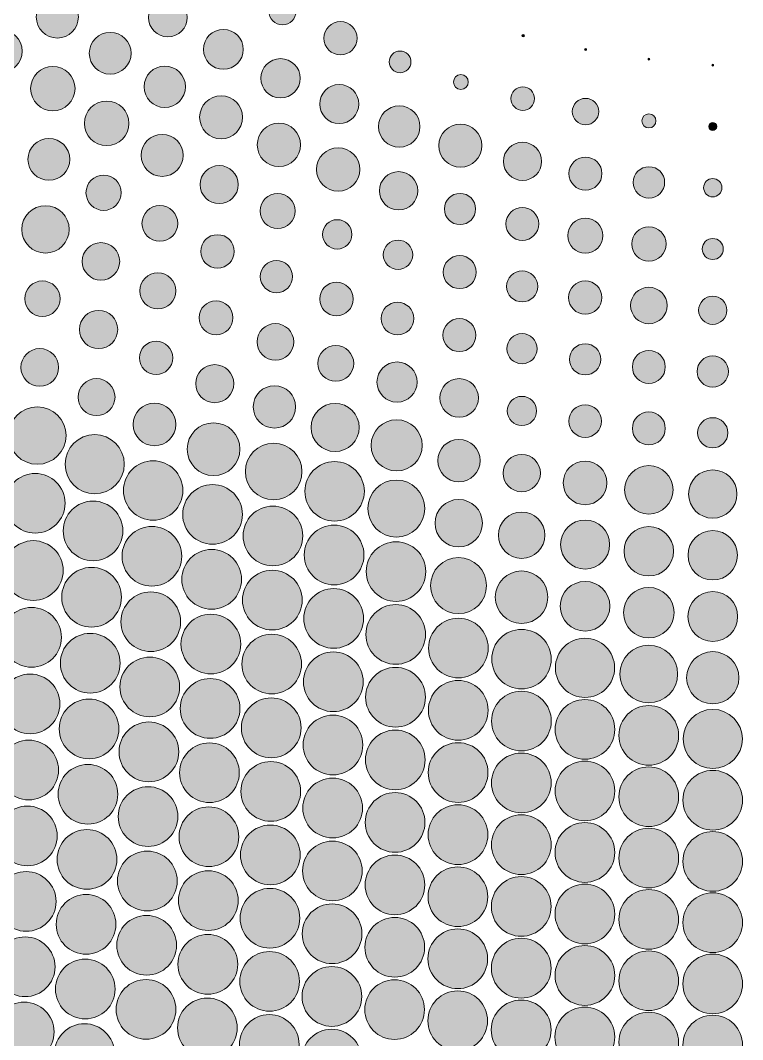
# Model space of a CAD drawing. Extents: x 3515 to 4006, y 175 to 667.
# Drawn here: x 3699.1 to 3757.6, y 257.7 to 340.4 of the extents above; entities that cross this region are included whole.
import ezdxf

# ---------------------------------------------------------------- set-up
doc = ezdxf.new("R2010")
doc.units = 0
doc.header["$MEASUREMENT"] = 0
doc.layers.add('Capa 1', color=7, linetype='Continuous', lineweight=0)

# ---------------------------------------------------------------- blocks, each defined once
blk = doc.blocks.new('Block_0')
at = {"layer": 'Capa 1', "true_color": 0x000000, "transparency": 33554687}
h = blk.add_hatch(color=18, dxfattribs=at)
h.dxf.hatch_style = 2
edge = h.paths.add_edge_path()
edge.add_arc((3702.077, 340.658), 1.707, 0, 360)
h = blk.add_hatch(color=18, dxfattribs=at)
h.dxf.hatch_style = 2
edge = h.paths.add_edge_path()
edge.add_arc((3711.039, 340.628), 1.576, 0, 360)
h = blk.add_hatch(color=18, dxfattribs=at)
h.dxf.hatch_style = 2
edge = h.paths.add_edge_path()
edge.add_arc((3720.326, 341.129), 1.101, 0, 360)
h = blk.add_hatch(color=18, dxfattribs=at)
h.dxf.hatch_style = 2
edge = h.paths.add_edge_path()
edge.add_arc((3725.035, 338.934), 1.352, 0, 360)
h = blk.add_hatch(color=18, dxfattribs=at)
h.dxf.hatch_style = 2
edge = h.paths.add_edge_path()
edge.add_arc((3697.491, 337.882), 1.731, 0, 360)
h = blk.add_hatch(color=18, dxfattribs=at)
h.dxf.hatch_style = 2
edge = h.paths.add_edge_path()
edge.add_arc((3706.36, 337.715), 1.696, 0, 360)
h = blk.add_hatch(color=18, dxfattribs=at)
h.dxf.hatch_style = 2
edge = h.paths.add_edge_path()
edge.add_arc((3715.539, 338.03), 1.616, 0, 360)
h = blk.add_hatch(color=18, dxfattribs=at)
h.dxf.hatch_style = 2
edge = h.paths.add_edge_path()
edge.add_arc((3739.838, 339.139), 0.104, 0, 360)
h = blk.add_hatch(color=18, dxfattribs=at)
h.dxf.hatch_style = 2
edge = h.paths.add_edge_path()
edge.add_arc((3744.913, 338.027), 0.0823, 0, 360)
h = blk.add_hatch(color=18, dxfattribs=at)
h.dxf.hatch_style = 2
edge = h.paths.add_edge_path()
edge.add_arc((3720.175, 335.684), 1.595, 0, 360)
h = blk.add_hatch(color=18, dxfattribs=at)
h.dxf.hatch_style = 2
edge = h.paths.add_edge_path()
edge.add_arc((3729.864, 337.015), 0.882, 0, 360)
h = blk.add_hatch(color=18, dxfattribs=at)
h.dxf.hatch_style = 2
edge = h.paths.add_edge_path()
edge.add_arc((3750.048, 337.23), 0.075, 0, 360)
h = blk.add_hatch(color=18, dxfattribs=at)
h.dxf.hatch_style = 2
edge = h.paths.add_edge_path()
edge.add_arc((3701.71, 334.849), 1.802, 0, 360)
h = blk.add_hatch(color=18, dxfattribs=at)
h.dxf.hatch_style = 2
edge = h.paths.add_edge_path()
edge.add_arc((3710.79, 335), 1.679, 0, 360)
h = blk.add_hatch(color=18, dxfattribs=at)
h.dxf.hatch_style = 2
edge = h.paths.add_edge_path()
edge.add_arc((3755.221, 336.751), 0.0726, 0, 360)
h = blk.add_hatch(color=18, dxfattribs=at)
h.dxf.hatch_style = 2
edge = h.paths.add_edge_path()
edge.add_arc((3734.796, 335.381), 0.6, 0, 360)
h = blk.add_hatch(color=18, dxfattribs=at)
h.dxf.hatch_style = 2
edge = h.paths.add_edge_path()
edge.add_arc((3724.934, 333.596), 1.584, 0, 360)
h = blk.add_hatch(color=18, dxfattribs=at)
h.dxf.hatch_style = 2
edge = h.paths.add_edge_path()
edge.add_arc((3739.815, 334.036), 0.956, 0, 360)
h = blk.add_hatch(color=18, dxfattribs=at)
h.dxf.hatch_style = 2
edge = h.paths.add_edge_path()
edge.add_arc((3715.357, 332.521), 1.743, 0, 360)
h = blk.add_hatch(color=18, dxfattribs=at)
h.dxf.hatch_style = 2
edge = h.paths.add_edge_path()
edge.add_arc((3744.904, 332.985), 1.071, 0, 360)
h = blk.add_hatch(color=18, dxfattribs=at)
h.dxf.hatch_style = 2
edge = h.paths.add_edge_path()
edge.add_arc((3706.075, 332.03), 1.808, 0, 360)
h = blk.add_hatch(color=18, dxfattribs=at)
h.dxf.hatch_style = 2
edge = h.paths.add_edge_path()
edge.add_arc((3729.8, 331.774), 1.679, 0, 360)
h = blk.add_hatch(color=18, dxfattribs=at)
h.dxf.hatch_style = 2
edge = h.paths.add_edge_path()
edge.add_arc((3750.045, 332.232), 0.571, 0, 360)
h = blk.add_hatch(color=18, dxfattribs=at)
h.dxf.hatch_style = 2
edge = h.paths.add_edge_path()
edge.add_arc((3720.046, 330.284), 1.759, 0, 360)
h = blk.add_hatch(color=18, dxfattribs=at)
h.dxf.hatch_style = 2
edge = h.paths.add_edge_path()
edge.add_arc((3734.759, 330.223), 1.748, 0, 360)
h = blk.add_hatch(color=18, dxfattribs=at)
h.dxf.hatch_style = 2
edge = h.paths.add_edge_path()
edge.add_arc((3755.221, 331.779), 0.323, 0, 360)
h = blk.add_hatch(color=18, dxfattribs=at)
h.dxf.hatch_style = 2
edge = h.paths.add_edge_path()
edge.add_arc((3701.391, 329.109), 1.696, 0, 360)
h = blk.add_hatch(color=18, dxfattribs=at)
h.dxf.hatch_style = 2
edge = h.paths.add_edge_path()
edge.add_arc((3710.575, 329.432), 1.703, 0, 360)
h = blk.add_hatch(color=18, dxfattribs=at)
h.dxf.hatch_style = 2
edge = h.paths.add_edge_path()
edge.add_arc((3724.847, 328.295), 1.76, 0, 360)
h = blk.add_hatch(color=18, dxfattribs=at)
h.dxf.hatch_style = 2
edge = h.paths.add_edge_path()
edge.add_arc((3739.796, 328.948), 1.55, 0, 360)
h = blk.add_hatch(color=18, dxfattribs=at)
h.dxf.hatch_style = 2
edge = h.paths.add_edge_path()
edge.add_arc((3744.896, 327.952), 1.341, 0, 360)
h = blk.add_hatch(color=18, dxfattribs=at)
h.dxf.hatch_style = 2
edge = h.paths.add_edge_path()
edge.add_arc((3715.199, 327.061), 1.543, 0, 360)
h = blk.add_hatch(color=18, dxfattribs=at)
h.dxf.hatch_style = 2
edge = h.paths.add_edge_path()
edge.add_arc((3750.043, 327.238), 1.277, 0, 360)
h = blk.add_hatch(color=18, dxfattribs=at)
h.dxf.hatch_style = 2
edge = h.paths.add_edge_path()
edge.add_arc((3705.828, 326.405), 1.431, 0, 360)
h = blk.add_hatch(color=18, dxfattribs=at)
h.dxf.hatch_style = 2
edge = h.paths.add_edge_path()
edge.add_arc((3729.745, 326.561), 1.555, 0, 360)
h = blk.add_hatch(color=18, dxfattribs=at)
h.dxf.hatch_style = 2
edge = h.paths.add_edge_path()
edge.add_arc((3755.221, 326.809), 0.742, 0, 360)
h = blk.add_hatch(color=18, dxfattribs=at)
h.dxf.hatch_style = 2
edge = h.paths.add_edge_path()
edge.add_arc((3719.935, 324.924), 1.421, 0, 360)
h = blk.add_hatch(color=18, dxfattribs=at)
h.dxf.hatch_style = 2
edge = h.paths.add_edge_path()
edge.add_arc((3734.727, 325.085), 1.264, 0, 360)
h = blk.add_hatch(color=18, dxfattribs=at)
h.dxf.hatch_style = 2
edge = h.paths.add_edge_path()
edge.add_arc((3701.111, 323.432), 1.922, 0, 360)
h = blk.add_hatch(color=18, dxfattribs=at)
h.dxf.hatch_style = 2
edge = h.paths.add_edge_path()
edge.add_arc((3710.388, 323.915), 1.449, 0, 360)
h = blk.add_hatch(color=18, dxfattribs=at)
h.dxf.hatch_style = 2
edge = h.paths.add_edge_path()
edge.add_arc((3739.78, 323.872), 1.333, 0, 360)
h = blk.add_hatch(color=18, dxfattribs=at)
h.dxf.hatch_style = 2
edge = h.paths.add_edge_path()
edge.add_arc((3724.772, 323.026), 1.191, 0, 360)
h = blk.add_hatch(color=18, dxfattribs=at)
h.dxf.hatch_style = 2
edge = h.paths.add_edge_path()
edge.add_arc((3744.889, 322.925), 1.429, 0, 360)
h = blk.add_hatch(color=18, dxfattribs=at)
h.dxf.hatch_style = 2
edge = h.paths.add_edge_path()
edge.add_arc((3750.04, 322.247), 1.392, 0, 360)
h = blk.add_hatch(color=18, dxfattribs=at)
h.dxf.hatch_style = 2
edge = h.paths.add_edge_path()
edge.add_arc((3715.062, 321.644), 1.358, 0, 360)
h = blk.add_hatch(color=18, dxfattribs=at)
h.dxf.hatch_style = 2
edge = h.paths.add_edge_path()
edge.add_arc((3729.698, 321.371), 1.19, 0, 360)
h = blk.add_hatch(color=18, dxfattribs=at)
h.dxf.hatch_style = 2
edge = h.paths.add_edge_path()
edge.add_arc((3755.221, 321.839), 0.853, 0, 360)
h = blk.add_hatch(color=18, dxfattribs=at)
h.dxf.hatch_style = 2
edge = h.paths.add_edge_path()
edge.add_arc((3705.611, 320.834), 1.521, 0, 360)
h = blk.add_hatch(color=18, dxfattribs=at)
h.dxf.hatch_style = 2
edge = h.paths.add_edge_path()
edge.add_arc((3719.839, 319.599), 1.305, 0, 360)
h = blk.add_hatch(color=18, dxfattribs=at)
h.dxf.hatch_style = 2
edge = h.paths.add_edge_path()
edge.add_arc((3734.7, 319.963), 1.34, 0, 360)
h = blk.add_hatch(color=18, dxfattribs=at)
h.dxf.hatch_style = 2
edge = h.paths.add_edge_path()
edge.add_arc((3739.766, 318.807), 1.259, 0, 360)
h = blk.add_hatch(color=18, dxfattribs=at)
h.dxf.hatch_style = 2
edge = h.paths.add_edge_path()
edge.add_arc((3700.865, 317.81), 1.438, 0, 360)
h = blk.add_hatch(color=18, dxfattribs=at)
h.dxf.hatch_style = 2
edge = h.paths.add_edge_path()
edge.add_arc((3710.225, 318.443), 1.467, 0, 360)
h = blk.add_hatch(color=18, dxfattribs=at)
h.dxf.hatch_style = 2
edge = h.paths.add_edge_path()
edge.add_arc((3724.707, 317.783), 1.358, 0, 360)
h = blk.add_hatch(color=18, dxfattribs=at)
h.dxf.hatch_style = 2
edge = h.paths.add_edge_path()
edge.add_arc((3744.883, 317.905), 1.353, 0, 360)
h = blk.add_hatch(color=18, dxfattribs=at)
h.dxf.hatch_style = 2
edge = h.paths.add_edge_path()
edge.add_arc((3750.039, 317.259), 1.479, 0, 360)
h = blk.add_hatch(color=18, dxfattribs=at)
h.dxf.hatch_style = 2
edge = h.paths.add_edge_path()
edge.add_arc((3714.943, 316.265), 1.375, 0, 360)
h = blk.add_hatch(color=18, dxfattribs=at)
h.dxf.hatch_style = 2
edge = h.paths.add_edge_path()
edge.add_arc((3729.657, 316.201), 1.323, 0, 360)
h = blk.add_hatch(color=18, dxfattribs=at)
h.dxf.hatch_style = 2
edge = h.paths.add_edge_path()
edge.add_arc((3755.22, 316.87), 1.144, 0, 360)
h = blk.add_hatch(color=18, dxfattribs=at)
h.dxf.hatch_style = 2
edge = h.paths.add_edge_path()
edge.add_arc((3705.421, 315.31), 1.55, 0, 360)
h = blk.add_hatch(color=18, dxfattribs=at)
h.dxf.hatch_style = 2
edge = h.paths.add_edge_path()
edge.add_arc((3719.755, 314.304), 1.488, 0, 360)
h = blk.add_hatch(color=18, dxfattribs=at)
h.dxf.hatch_style = 2
edge = h.paths.add_edge_path()
edge.add_arc((3734.676, 314.856), 1.342, 0, 360)
h = blk.add_hatch(color=18, dxfattribs=at)
h.dxf.hatch_style = 2
edge = h.paths.add_edge_path()
edge.add_arc((3739.753, 313.751), 1.225, 0, 360)
h = blk.add_hatch(color=18, dxfattribs=at)
h.dxf.hatch_style = 2
edge = h.paths.add_edge_path()
edge.add_arc((3710.081, 313.012), 1.354, 0, 360)
h = blk.add_hatch(color=18, dxfattribs=at)
h.dxf.hatch_style = 2
edge = h.paths.add_edge_path()
edge.add_arc((3744.878, 312.89), 1.265, 0, 360)
h = blk.add_hatch(color=18, dxfattribs=at)
h.dxf.hatch_style = 2
edge = h.paths.add_edge_path()
edge.add_arc((3700.648, 312.237), 1.526, 0, 360)
h = blk.add_hatch(color=18, dxfattribs=at)
h.dxf.hatch_style = 2
edge = h.paths.add_edge_path()
edge.add_arc((3724.651, 312.564), 1.455, 0, 360)
h = blk.add_hatch(color=18, dxfattribs=at)
h.dxf.hatch_style = 2
edge = h.paths.add_edge_path()
edge.add_arc((3750.037, 312.273), 1.337, 0, 360)
h = blk.add_hatch(color=18, dxfattribs=at)
h.dxf.hatch_style = 2
edge = h.paths.add_edge_path()
edge.add_arc((3729.621, 311.048), 1.632, 0, 360)
h = blk.add_hatch(color=18, dxfattribs=at)
h.dxf.hatch_style = 2
edge = h.paths.add_edge_path()
edge.add_arc((3755.22, 311.902), 1.27, 0, 360)
h = blk.add_hatch(color=18, dxfattribs=at)
h.dxf.hatch_style = 2
edge = h.paths.add_edge_path()
edge.add_arc((3714.838, 310.919), 1.544, 0, 360)
h = blk.add_hatch(color=18, dxfattribs=at)
h.dxf.hatch_style = 2
edge = h.paths.add_edge_path()
edge.add_arc((3705.253, 309.829), 1.5, 0, 360)
h = blk.add_hatch(color=18, dxfattribs=at)
h.dxf.hatch_style = 2
edge = h.paths.add_edge_path()
edge.add_arc((3734.655, 309.761), 1.565, 0, 360)
h = blk.add_hatch(color=18, dxfattribs=at)
h.dxf.hatch_style = 2
edge = h.paths.add_edge_path()
edge.add_arc((3719.68, 309.036), 1.718, 0, 360)
h = blk.add_hatch(color=18, dxfattribs=at)
h.dxf.hatch_style = 2
edge = h.paths.add_edge_path()
edge.add_arc((3709.954, 307.617), 1.731, 0, 360)
h = blk.add_hatch(color=18, dxfattribs=at)
h.dxf.hatch_style = 2
edge = h.paths.add_edge_path()
edge.add_arc((3724.601, 307.366), 1.952, 0, 360)
h = blk.add_hatch(color=18, dxfattribs=at)
h.dxf.hatch_style = 2
edge = h.paths.add_edge_path()
edge.add_arc((3739.743, 308.704), 1.186, 0, 360)
h = blk.add_hatch(color=18, dxfattribs=at)
h.dxf.hatch_style = 2
edge = h.paths.add_edge_path()
edge.add_arc((3744.873, 307.879), 1.322, 0, 360)
h = blk.add_hatch(color=18, dxfattribs=at)
h.dxf.hatch_style = 2
edge = h.paths.add_edge_path()
edge.add_arc((3700.454, 306.707), 2.325, 0, 360)
h = blk.add_hatch(color=18, dxfattribs=at)
h.dxf.hatch_style = 2
edge = h.paths.add_edge_path()
edge.add_arc((3750.036, 307.289), 1.337, 0, 360)
h = blk.add_hatch(color=18, dxfattribs=at)
h.dxf.hatch_style = 2
edge = h.paths.add_edge_path()
edge.add_arc((3714.745, 305.603), 2.139, 0, 360)
h = blk.add_hatch(color=18, dxfattribs=at)
h.dxf.hatch_style = 2
edge = h.paths.add_edge_path()
edge.add_arc((3729.59, 305.912), 2.077, 0, 360)
h = blk.add_hatch(color=18, dxfattribs=at)
h.dxf.hatch_style = 2
edge = h.paths.add_edge_path()
edge.add_arc((3755.22, 306.934), 1.226, 0, 360)
h = blk.add_hatch(color=18, dxfattribs=at)
h.dxf.hatch_style = 2
edge = h.paths.add_edge_path()
edge.add_arc((3705.103, 304.386), 2.399, 0, 360)
h = blk.add_hatch(color=18, dxfattribs=at)
h.dxf.hatch_style = 2
edge = h.paths.add_edge_path()
edge.add_arc((3719.615, 303.792), 2.295, 0, 360)
h = blk.add_hatch(color=18, dxfattribs=at)
h.dxf.hatch_style = 2
edge = h.paths.add_edge_path()
edge.add_arc((3734.637, 304.677), 1.719, 0, 360)
h = blk.add_hatch(color=18, dxfattribs=at)
h.dxf.hatch_style = 2
edge = h.paths.add_edge_path()
edge.add_arc((3739.733, 303.663), 1.515, 0, 360)
h = blk.add_hatch(color=18, dxfattribs=at)
h.dxf.hatch_style = 2
edge = h.paths.add_edge_path()
edge.add_arc((3709.842, 302.253), 2.409, 0, 360)
h = blk.add_hatch(color=18, dxfattribs=at)
h.dxf.hatch_style = 2
edge = h.paths.add_edge_path()
edge.add_arc((3724.557, 302.186), 2.411, 0, 360)
h = blk.add_hatch(color=18, dxfattribs=at)
h.dxf.hatch_style = 2
edge = h.paths.add_edge_path()
edge.add_arc((3744.869, 302.872), 1.772, 0, 360)
h = blk.add_hatch(color=18, dxfattribs=at)
h.dxf.hatch_style = 2
edge = h.paths.add_edge_path()
edge.add_arc((3750.035, 302.307), 1.962, 0, 360)
h = blk.add_hatch(color=18, dxfattribs=at)
h.dxf.hatch_style = 2
edge = h.paths.add_edge_path()
edge.add_arc((3700.282, 301.218), 2.418, 0, 360)
h = blk.add_hatch(color=18, dxfattribs=at)
h.dxf.hatch_style = 2
edge = h.paths.add_edge_path()
edge.add_arc((3755.22, 301.967), 1.961, 0, 360)
h = blk.add_hatch(color=18, dxfattribs=at)
h.dxf.hatch_style = 2
edge = h.paths.add_edge_path()
edge.add_arc((3714.662, 300.313), 2.42, 0, 360)
h = blk.add_hatch(color=18, dxfattribs=at)
h.dxf.hatch_style = 2
edge = h.paths.add_edge_path()
edge.add_arc((3729.562, 300.788), 2.312, 0, 360)
h = blk.add_hatch(color=18, dxfattribs=at)
h.dxf.hatch_style = 2
edge = h.paths.add_edge_path()
edge.add_arc((3704.97, 298.976), 2.421, 0, 360)
h = blk.add_hatch(color=18, dxfattribs=at)
h.dxf.hatch_style = 2
edge = h.paths.add_edge_path()
edge.add_arc((3719.557, 298.568), 2.421, 0, 360)
h = blk.add_hatch(color=18, dxfattribs=at)
h.dxf.hatch_style = 2
edge = h.paths.add_edge_path()
edge.add_arc((3734.621, 299.602), 1.92, 0, 360)
h = blk.add_hatch(color=18, dxfattribs=at)
h.dxf.hatch_style = 2
edge = h.paths.add_edge_path()
edge.add_arc((3739.725, 298.628), 1.881, 0, 360)
h = blk.add_hatch(color=18, dxfattribs=at)
h.dxf.hatch_style = 2
edge = h.paths.add_edge_path()
edge.add_arc((3709.741, 296.918), 2.421, 0, 360)
h = blk.add_hatch(color=18, dxfattribs=at)
h.dxf.hatch_style = 2
edge = h.paths.add_edge_path()
edge.add_arc((3724.518, 297.023), 2.421, 0, 360)
h = blk.add_hatch(color=18, dxfattribs=at)
h.dxf.hatch_style = 2
edge = h.paths.add_edge_path()
edge.add_arc((3744.866, 297.869), 1.991, 0, 360)
h = blk.add_hatch(color=18, dxfattribs=at)
h.dxf.hatch_style = 2
edge = h.paths.add_edge_path()
edge.add_arc((3750.034, 297.326), 2.007, 0, 360)
h = blk.add_hatch(color=18, dxfattribs=at)
h.dxf.hatch_style = 2
edge = h.paths.add_edge_path()
edge.add_arc((3755.22, 297), 2.004, 0, 360)
h = blk.add_hatch(color=18, dxfattribs=at)
h.dxf.hatch_style = 2
edge = h.paths.add_edge_path()
edge.add_arc((3700.127, 295.764), 2.421, 0, 360)
h = blk.add_hatch(color=18, dxfattribs=at)
h.dxf.hatch_style = 2
edge = h.paths.add_edge_path()
edge.add_arc((3729.537, 295.678), 2.415, 0, 360)
h = blk.add_hatch(color=18, dxfattribs=at)
h.dxf.hatch_style = 2
edge = h.paths.add_edge_path()
edge.add_arc((3714.589, 295.046), 2.421, 0, 360)
h = blk.add_hatch(color=18, dxfattribs=at)
h.dxf.hatch_style = 2
edge = h.paths.add_edge_path()
edge.add_arc((3734.607, 294.536), 2.272, 0, 360)
h = blk.add_hatch(color=18, dxfattribs=at)
h.dxf.hatch_style = 2
edge = h.paths.add_edge_path()
edge.add_arc((3704.85, 293.597), 2.421, 0, 360)
h = blk.add_hatch(color=18, dxfattribs=at)
h.dxf.hatch_style = 2
edge = h.paths.add_edge_path()
edge.add_arc((3719.505, 293.364), 2.421, 0, 360)
h = blk.add_hatch(color=18, dxfattribs=at)
h.dxf.hatch_style = 2
edge = h.paths.add_edge_path()
edge.add_arc((3739.718, 293.599), 2.128, 0, 360)
h = blk.add_hatch(color=18, dxfattribs=at)
h.dxf.hatch_style = 2
edge = h.paths.add_edge_path()
edge.add_arc((3724.483, 291.874), 2.421, 0, 360)
h = blk.add_hatch(color=18, dxfattribs=at)
h.dxf.hatch_style = 2
edge = h.paths.add_edge_path()
edge.add_arc((3744.863, 292.869), 2.013, 0, 360)
h = blk.add_hatch(color=18, dxfattribs=at)
h.dxf.hatch_style = 2
edge = h.paths.add_edge_path()
edge.add_arc((3750.033, 292.347), 2.048, 0, 360)
h = blk.add_hatch(color=18, dxfattribs=at)
h.dxf.hatch_style = 2
edge = h.paths.add_edge_path()
edge.add_arc((3709.651, 291.609), 2.421, 0, 360)
h = blk.add_hatch(color=18, dxfattribs=at)
h.dxf.hatch_style = 2
edge = h.paths.add_edge_path()
edge.add_arc((3755.22, 292.033), 2.018, 0, 360)
h = blk.add_hatch(color=18, dxfattribs=at)
h.dxf.hatch_style = 2
edge = h.paths.add_edge_path()
edge.add_arc((3699.988, 290.342), 2.421, 0, 360)
h = blk.add_hatch(color=18, dxfattribs=at)
h.dxf.hatch_style = 2
edge = h.paths.add_edge_path()
edge.add_arc((3729.515, 290.578), 2.42, 0, 360)
h = blk.add_hatch(color=18, dxfattribs=at)
h.dxf.hatch_style = 2
edge = h.paths.add_edge_path()
edge.add_arc((3714.523, 289.801), 2.421, 0, 360)
h = blk.add_hatch(color=18, dxfattribs=at)
h.dxf.hatch_style = 2
edge = h.paths.add_edge_path()
edge.add_arc((3734.594, 289.477), 2.417, 0, 360)
h = blk.add_hatch(color=18, dxfattribs=at)
h.dxf.hatch_style = 2
edge = h.paths.add_edge_path()
edge.add_arc((3739.711, 288.575), 2.413, 0, 360)
h = blk.add_hatch(color=18, dxfattribs=at)
h.dxf.hatch_style = 2
edge = h.paths.add_edge_path()
edge.add_arc((3704.743, 288.246), 2.421, 0, 360)
h = blk.add_hatch(color=18, dxfattribs=at)
h.dxf.hatch_style = 2
edge = h.paths.add_edge_path()
edge.add_arc((3719.459, 288.177), 2.421, 0, 360)
h = blk.add_hatch(color=18, dxfattribs=at)
h.dxf.hatch_style = 2
edge = h.paths.add_edge_path()
edge.add_arc((3744.86, 287.872), 2.403, 0, 360)
h = blk.add_hatch(color=18, dxfattribs=at)
h.dxf.hatch_style = 2
edge = h.paths.add_edge_path()
edge.add_arc((3750.032, 287.369), 2.342, 0, 360)
h = blk.add_hatch(color=18, dxfattribs=at)
h.dxf.hatch_style = 2
edge = h.paths.add_edge_path()
edge.add_arc((3709.57, 286.322), 2.421, 0, 360)
h = blk.add_hatch(color=18, dxfattribs=at)
h.dxf.hatch_style = 2
edge = h.paths.add_edge_path()
edge.add_arc((3724.452, 286.738), 2.421, 0, 360)
h = blk.add_hatch(color=18, dxfattribs=at)
h.dxf.hatch_style = 2
edge = h.paths.add_edge_path()
edge.add_arc((3755.22, 287.067), 2.117, 0, 360)
h = blk.add_hatch(color=18, dxfattribs=at)
h.dxf.hatch_style = 2
edge = h.paths.add_edge_path()
edge.add_arc((3729.496, 285.487), 2.421, 0, 360)
h = blk.add_hatch(color=18, dxfattribs=at)
h.dxf.hatch_style = 2
edge = h.paths.add_edge_path()
edge.add_arc((3699.862, 284.949), 2.421, 0, 360)
h = blk.add_hatch(color=18, dxfattribs=at)
h.dxf.hatch_style = 2
edge = h.paths.add_edge_path()
edge.add_arc((3714.464, 284.574), 2.421, 0, 360)
h = blk.add_hatch(color=18, dxfattribs=at)
h.dxf.hatch_style = 2
edge = h.paths.add_edge_path()
edge.add_arc((3734.583, 284.426), 2.421, 0, 360)
h = blk.add_hatch(color=18, dxfattribs=at)
h.dxf.hatch_style = 2
edge = h.paths.add_edge_path()
edge.add_arc((3704.646, 282.919), 2.421, 0, 360)
h = blk.add_hatch(color=18, dxfattribs=at)
h.dxf.hatch_style = 2
edge = h.paths.add_edge_path()
edge.add_arc((3719.417, 283.004), 2.421, 0, 360)
h = blk.add_hatch(color=18, dxfattribs=at)
h.dxf.hatch_style = 2
edge = h.paths.add_edge_path()
edge.add_arc((3739.705, 283.555), 2.421, 0, 360)
h = blk.add_hatch(color=18, dxfattribs=at)
h.dxf.hatch_style = 2
edge = h.paths.add_edge_path()
edge.add_arc((3744.857, 282.877), 2.421, 0, 360)
h = blk.add_hatch(color=18, dxfattribs=at)
h.dxf.hatch_style = 2
edge = h.paths.add_edge_path()
edge.add_arc((3750.031, 282.392), 2.421, 0, 360)
h = blk.add_hatch(color=18, dxfattribs=at)
h.dxf.hatch_style = 2
edge = h.paths.add_edge_path()
edge.add_arc((3755.219, 282.101), 2.401, 0, 360)
h = blk.add_hatch(color=18, dxfattribs=at)
h.dxf.hatch_style = 2
edge = h.paths.add_edge_path()
edge.add_arc((3724.424, 281.614), 2.421, 0, 360)
h = blk.add_hatch(color=18, dxfattribs=at)
h.dxf.hatch_style = 2
edge = h.paths.add_edge_path()
edge.add_arc((3709.497, 281.057), 2.421, 0, 360)
h = blk.add_hatch(color=18, dxfattribs=at)
h.dxf.hatch_style = 2
edge = h.paths.add_edge_path()
edge.add_arc((3729.478, 280.406), 2.421, 0, 360)
h = blk.add_hatch(color=18, dxfattribs=at)
h.dxf.hatch_style = 2
edge = h.paths.add_edge_path()
edge.add_arc((3699.748, 279.583), 2.421, 0, 360)
h = blk.add_hatch(color=18, dxfattribs=at)
h.dxf.hatch_style = 2
edge = h.paths.add_edge_path()
edge.add_arc((3714.41, 279.365), 2.421, 0, 360)
h = blk.add_hatch(color=18, dxfattribs=at)
h.dxf.hatch_style = 2
edge = h.paths.add_edge_path()
edge.add_arc((3734.572, 279.38), 2.421, 0, 360)
h = blk.add_hatch(color=18, dxfattribs=at)
h.dxf.hatch_style = 2
edge = h.paths.add_edge_path()
edge.add_arc((3719.38, 277.846), 2.421, 0, 360)
h = blk.add_hatch(color=18, dxfattribs=at)
h.dxf.hatch_style = 2
edge = h.paths.add_edge_path()
edge.add_arc((3739.7, 278.54), 2.421, 0, 360)
h = blk.add_hatch(color=18, dxfattribs=at)
h.dxf.hatch_style = 2
edge = h.paths.add_edge_path()
edge.add_arc((3744.855, 277.885), 2.421, 0, 360)
h = blk.add_hatch(color=18, dxfattribs=at)
h.dxf.hatch_style = 2
edge = h.paths.add_edge_path()
edge.add_arc((3704.558, 277.615), 2.421, 0, 360)
h = blk.add_hatch(color=18, dxfattribs=at)
h.dxf.hatch_style = 2
edge = h.paths.add_edge_path()
edge.add_arc((3750.03, 277.416), 2.421, 0, 360)
h = blk.add_hatch(color=18, dxfattribs=at)
h.dxf.hatch_style = 2
edge = h.paths.add_edge_path()
edge.add_arc((3755.219, 277.135), 2.421, 0, 360)
h = blk.add_hatch(color=18, dxfattribs=at)
h.dxf.hatch_style = 2
edge = h.paths.add_edge_path()
edge.add_arc((3724.399, 276.501), 2.421, 0, 360)
h = blk.add_hatch(color=18, dxfattribs=at)
h.dxf.hatch_style = 2
edge = h.paths.add_edge_path()
edge.add_arc((3709.431, 275.81), 2.421, 0, 360)
h = blk.add_hatch(color=18, dxfattribs=at)
h.dxf.hatch_style = 2
edge = h.paths.add_edge_path()
edge.add_arc((3729.462, 275.332), 2.421, 0, 360)
h = blk.add_hatch(color=18, dxfattribs=at)
h.dxf.hatch_style = 2
edge = h.paths.add_edge_path()
edge.add_arc((3699.645, 274.241), 2.421, 0, 360)
h = blk.add_hatch(color=18, dxfattribs=at)
h.dxf.hatch_style = 2
edge = h.paths.add_edge_path()
edge.add_arc((3714.362, 274.171), 2.421, 0, 360)
h = blk.add_hatch(color=18, dxfattribs=at)
h.dxf.hatch_style = 2
edge = h.paths.add_edge_path()
edge.add_arc((3734.563, 274.34), 2.421, 0, 360)
h = blk.add_hatch(color=18, dxfattribs=at)
h.dxf.hatch_style = 2
edge = h.paths.add_edge_path()
edge.add_arc((3739.696, 273.527), 2.421, 0, 360)
h = blk.add_hatch(color=18, dxfattribs=at)
h.dxf.hatch_style = 2
edge = h.paths.add_edge_path()
edge.add_arc((3744.853, 272.894), 2.421, 0, 360)
h = blk.add_hatch(color=18, dxfattribs=at)
h.dxf.hatch_style = 2
edge = h.paths.add_edge_path()
edge.add_arc((3704.478, 272.332), 2.421, 0, 360)
h = blk.add_hatch(color=18, dxfattribs=at)
h.dxf.hatch_style = 2
edge = h.paths.add_edge_path()
edge.add_arc((3719.346, 272.699), 2.421, 0, 360)
h = blk.add_hatch(color=18, dxfattribs=at)
h.dxf.hatch_style = 2
edge = h.paths.add_edge_path()
edge.add_arc((3750.03, 272.441), 2.421, 0, 360)
h = blk.add_hatch(color=18, dxfattribs=at)
h.dxf.hatch_style = 2
edge = h.paths.add_edge_path()
edge.add_arc((3755.219, 272.169), 2.421, 0, 360)
h = blk.add_hatch(color=18, dxfattribs=at)
h.dxf.hatch_style = 2
edge = h.paths.add_edge_path()
edge.add_arc((3724.376, 271.397), 2.421, 0, 360)
h = blk.add_hatch(color=18, dxfattribs=at)
h.dxf.hatch_style = 2
edge = h.paths.add_edge_path()
edge.add_arc((3709.37, 270.581), 2.421, 0, 360)
h = blk.add_hatch(color=18, dxfattribs=at)
h.dxf.hatch_style = 2
edge = h.paths.add_edge_path()
edge.add_arc((3729.448, 270.265), 2.421, 0, 360)
h = blk.add_hatch(color=18, dxfattribs=at)
h.dxf.hatch_style = 2
edge = h.paths.add_edge_path()
edge.add_arc((3699.551, 268.922), 2.421, 0, 360)
h = blk.add_hatch(color=18, dxfattribs=at)
h.dxf.hatch_style = 2
edge = h.paths.add_edge_path()
edge.add_arc((3714.318, 268.991), 2.421, 0, 360)
h = blk.add_hatch(color=18, dxfattribs=at)
h.dxf.hatch_style = 2
edge = h.paths.add_edge_path()
edge.add_arc((3734.555, 269.305), 2.421, 0, 360)
h = blk.add_hatch(color=18, dxfattribs=at)
h.dxf.hatch_style = 2
edge = h.paths.add_edge_path()
edge.add_arc((3739.691, 268.518), 2.421, 0, 360)
h = blk.add_hatch(color=18, dxfattribs=at)
h.dxf.hatch_style = 2
edge = h.paths.add_edge_path()
edge.add_arc((3744.851, 267.905), 2.421, 0, 360)
h = blk.add_hatch(color=18, dxfattribs=at)
h.dxf.hatch_style = 2
edge = h.paths.add_edge_path()
edge.add_arc((3704.405, 267.067), 2.421, 0, 360)
h = blk.add_hatch(color=18, dxfattribs=at)
h.dxf.hatch_style = 2
edge = h.paths.add_edge_path()
edge.add_arc((3719.315, 267.564), 2.421, 0, 360)
h = blk.add_hatch(color=18, dxfattribs=at)
h.dxf.hatch_style = 2
edge = h.paths.add_edge_path()
edge.add_arc((3750.029, 267.467), 2.421, 0, 360)
h = blk.add_hatch(color=18, dxfattribs=at)
h.dxf.hatch_style = 2
edge = h.paths.add_edge_path()
edge.add_arc((3755.219, 267.204), 2.421, 0, 360)
h = blk.add_hatch(color=18, dxfattribs=at)
h.dxf.hatch_style = 2
edge = h.paths.add_edge_path()
edge.add_arc((3724.355, 266.302), 2.421, 0, 360)
h = blk.add_hatch(color=18, dxfattribs=at)
h.dxf.hatch_style = 2
edge = h.paths.add_edge_path()
edge.add_arc((3709.316, 265.368), 2.421, 0, 360)
h = blk.add_hatch(color=18, dxfattribs=at)
h.dxf.hatch_style = 2
edge = h.paths.add_edge_path()
edge.add_arc((3729.435, 265.205), 2.421, 0, 360)
h = blk.add_hatch(color=18, dxfattribs=at)
h.dxf.hatch_style = 2
edge = h.paths.add_edge_path()
edge.add_arc((3714.278, 263.825), 2.421, 0, 360)
h = blk.add_hatch(color=18, dxfattribs=at)
h.dxf.hatch_style = 2
edge = h.paths.add_edge_path()
edge.add_arc((3734.547, 264.275), 2.421, 0, 360)
h = blk.add_hatch(color=18, dxfattribs=at)
h.dxf.hatch_style = 2
edge = h.paths.add_edge_path()
edge.add_arc((3699.465, 263.622), 2.421, 0, 360)
h = blk.add_hatch(color=18, dxfattribs=at)
h.dxf.hatch_style = 2
edge = h.paths.add_edge_path()
edge.add_arc((3739.687, 263.512), 2.421, 0, 360)
h = blk.add_hatch(color=18, dxfattribs=at)
h.dxf.hatch_style = 2
edge = h.paths.add_edge_path()
edge.add_arc((3719.286, 262.44), 2.421, 0, 360)
h = blk.add_hatch(color=18, dxfattribs=at)
h.dxf.hatch_style = 2
edge = h.paths.add_edge_path()
edge.add_arc((3744.85, 262.918), 2.421, 0, 360)
h = blk.add_hatch(color=18, dxfattribs=at)
h.dxf.hatch_style = 2
edge = h.paths.add_edge_path()
edge.add_arc((3750.029, 262.494), 2.421, 0, 360)
h = blk.add_hatch(color=18, dxfattribs=at)
h.dxf.hatch_style = 2
edge = h.paths.add_edge_path()
edge.add_arc((3755.219, 262.239), 2.421, 0, 360)
h = blk.add_hatch(color=18, dxfattribs=at)
h.dxf.hatch_style = 2
edge = h.paths.add_edge_path()
edge.add_arc((3704.339, 261.82), 2.421, 0, 360)
h = blk.add_hatch(color=18, dxfattribs=at)
h.dxf.hatch_style = 2
edge = h.paths.add_edge_path()
edge.add_arc((3724.336, 261.215), 2.421, 0, 360)
h = blk.add_hatch(color=18, dxfattribs=at)
h.dxf.hatch_style = 2
edge = h.paths.add_edge_path()
edge.add_arc((3709.266, 260.168), 2.421, 0, 360)
h = blk.add_hatch(color=18, dxfattribs=at)
h.dxf.hatch_style = 2
edge = h.paths.add_edge_path()
edge.add_arc((3729.423, 260.15), 2.421, 0, 360)
h = blk.add_hatch(color=18, dxfattribs=at)
h.dxf.hatch_style = 2
edge = h.paths.add_edge_path()
edge.add_arc((3734.54, 259.248), 2.421, 0, 360)
h = blk.add_hatch(color=18, dxfattribs=at)
h.dxf.hatch_style = 2
edge = h.paths.add_edge_path()
edge.add_arc((3699.386, 258.341), 2.421, 0, 360)
h = blk.add_hatch(color=18, dxfattribs=at)
h.dxf.hatch_style = 2
edge = h.paths.add_edge_path()
edge.add_arc((3714.241, 258.67), 2.421, 0, 360)
h = blk.add_hatch(color=18, dxfattribs=at)
h.dxf.hatch_style = 2
edge = h.paths.add_edge_path()
edge.add_arc((3739.684, 258.509), 2.421, 0, 360)
h = blk.add_hatch(color=18, dxfattribs=at)
h.dxf.hatch_style = 2
edge = h.paths.add_edge_path()
edge.add_arc((3719.261, 257.325), 2.421, 0, 360)
h = blk.add_hatch(color=18, dxfattribs=at)
h.dxf.hatch_style = 2
edge = h.paths.add_edge_path()
edge.add_arc((3744.848, 257.933), 2.421, 0, 360)
h = blk.add_hatch(color=18, dxfattribs=at)
h.dxf.hatch_style = 2
edge = h.paths.add_edge_path()
edge.add_arc((3750.028, 257.521), 2.421, 0, 360)
h = blk.add_hatch(color=18, dxfattribs=at)
h.dxf.hatch_style = 2
edge = h.paths.add_edge_path()
edge.add_arc((3755.219, 257.274), 2.421, 0, 360)
h = blk.add_hatch(color=18, dxfattribs=at)
h.dxf.hatch_style = 2
edge = h.paths.add_edge_path()
edge.add_arc((3704.278, 256.588), 2.421, 0, 360)
h = blk.add_hatch(color=18, dxfattribs=at)
h.dxf.hatch_style = 2
edge = h.paths.add_edge_path()
edge.add_arc((3724.319, 256.135), 2.421, 0, 360)
at = {"layer": 'Capa 1'}
for centre, radius in [((3702.077, 340.658), 1.707), ((3711.039, 340.628), 1.576), ((3720.326, 341.129), 1.101), ((3725.035, 338.934), 1.352), ((3697.491, 337.882), 1.731), ((3706.36, 337.715), 1.696), ((3715.539, 338.03), 1.616), ((3739.838, 339.139), 0.104), ((3744.913, 338.027), 0.0823), ((3720.175, 335.684), 1.595), ((3729.864, 337.015), 0.882), ((3750.048, 337.23), 0.075), ((3701.71, 334.849), 1.802), ((3710.79, 335), 1.679), ((3755.221, 336.751), 0.0726), ((3734.796, 335.381), 0.6), ((3724.934, 333.596), 1.584), ((3739.815, 334.036), 0.956), ((3715.357, 332.521), 1.743), ((3744.904, 332.985), 1.071), ((3706.075, 332.03), 1.808), ((3729.8, 331.774), 1.679), ((3750.045, 332.232), 0.571), ((3720.046, 330.284), 1.759), ((3734.759, 330.223), 1.748), ((3755.221, 331.779), 0.323), ((3701.391, 329.109), 1.696), ((3710.575, 329.432), 1.703), ((3724.847, 328.295), 1.76), ((3739.796, 328.948), 1.55), ((3744.896, 327.952), 1.341), ((3715.199, 327.061), 1.543), ((3750.043, 327.238), 1.277), ((3705.828, 326.405), 1.431), ((3729.745, 326.561), 1.555), ((3755.221, 326.809), 0.742), ((3719.935, 324.924), 1.421), ((3734.727, 325.085), 1.264), ((3701.111, 323.432), 1.922), ((3710.388, 323.915), 1.449), ((3739.78, 323.872), 1.333), ((3724.772, 323.026), 1.191), ((3744.889, 322.925), 1.429), ((3750.04, 322.247), 1.392), ((3715.062, 321.644), 1.358), ((3729.698, 321.371), 1.19), ((3755.221, 321.839), 0.853), ((3705.611, 320.834), 1.521), ((3719.839, 319.599), 1.305), ((3734.7, 319.963), 1.34), ((3739.766, 318.807), 1.259), ((3700.865, 317.81), 1.438), ((3710.225, 318.443), 1.467), ((3724.707, 317.783), 1.358), ((3744.883, 317.905), 1.353), ((3750.039, 317.259), 1.479), ((3714.943, 316.265), 1.375), ((3729.657, 316.201), 1.323), ((3755.22, 316.87), 1.144), ((3705.421, 315.31), 1.55), ((3719.755, 314.304), 1.488), ((3734.676, 314.856), 1.342), ((3739.753, 313.751), 1.225), ((3710.081, 313.012), 1.354), ((3744.878, 312.89), 1.265), ((3700.648, 312.237), 1.526), ((3724.651, 312.564), 1.455), ((3750.037, 312.273), 1.337), ((3729.621, 311.048), 1.632), ((3755.22, 311.902), 1.27), ((3714.838, 310.919), 1.544), ((3705.253, 309.829), 1.5), ((3734.655, 309.761), 1.565), ((3719.68, 309.036), 1.718), ((3709.954, 307.617), 1.731), ((3724.601, 307.366), 1.952), ((3739.743, 308.704), 1.186), ((3744.873, 307.879), 1.322), ((3700.454, 306.707), 2.325), ((3750.036, 307.289), 1.337), ((3714.745, 305.603), 2.139), ((3729.59, 305.912), 2.077), ((3755.22, 306.934), 1.226), ((3705.103, 304.386), 2.399), ((3719.615, 303.792), 2.295), ((3734.637, 304.677), 1.719), ((3739.733, 303.663), 1.515), ((3709.842, 302.253), 2.409), ((3724.557, 302.186), 2.411), ((3744.869, 302.872), 1.772), ((3750.035, 302.307), 1.962), ((3700.282, 301.218), 2.418), ((3755.22, 301.967), 1.961), ((3714.662, 300.313), 2.42), ((3729.562, 300.788), 2.312), ((3704.97, 298.976), 2.421), ((3719.557, 298.568), 2.421), ((3734.621, 299.602), 1.92), ((3739.725, 298.628), 1.881), ((3709.741, 296.918), 2.421), ((3724.518, 297.023), 2.421), ((3744.866, 297.869), 1.991), ((3750.034, 297.326), 2.007), ((3755.22, 297), 2.004), ((3700.127, 295.764), 2.421), ((3729.537, 295.678), 2.415), ((3714.589, 295.046), 2.421), ((3734.607, 294.536), 2.272), ((3704.85, 293.597), 2.421), ((3719.505, 293.364), 2.421), ((3739.718, 293.599), 2.128), ((3724.483, 291.874), 2.421), ((3744.863, 292.869), 2.013), ((3750.033, 292.347), 2.048), ((3709.651, 291.609), 2.421), ((3755.22, 292.033), 2.018), ((3699.988, 290.342), 2.421), ((3729.515, 290.578), 2.42), ((3714.523, 289.801), 2.421), ((3734.594, 289.477), 2.417), ((3739.711, 288.575), 2.413), ((3704.743, 288.246), 2.421), ((3719.459, 288.177), 2.421), ((3744.86, 287.872), 2.403), ((3750.032, 287.369), 2.342), ((3709.57, 286.322), 2.421), ((3724.452, 286.738), 2.421), ((3755.22, 287.067), 2.117), ((3729.496, 285.487), 2.421), ((3699.862, 284.949), 2.421), ((3714.464, 284.574), 2.421), ((3734.583, 284.426), 2.421), ((3704.646, 282.919), 2.421), ((3719.417, 283.004), 2.421), ((3739.705, 283.555), 2.421), ((3744.857, 282.877), 2.421), ((3750.031, 282.392), 2.421), ((3755.219, 282.101), 2.401), ((3724.424, 281.614), 2.421), ((3709.497, 281.057), 2.421), ((3729.478, 280.406), 2.421), ((3699.748, 279.583), 2.421), ((3714.41, 279.365), 2.421), ((3734.572, 279.38), 2.421), ((3719.38, 277.846), 2.421), ((3739.7, 278.54), 2.421), ((3744.855, 277.885), 2.421), ((3704.558, 277.615), 2.421), ((3750.03, 277.416), 2.421), ((3755.219, 277.135), 2.421), ((3724.399, 276.501), 2.421), ((3709.431, 275.81), 2.421), ((3729.462, 275.332), 2.421), ((3699.645, 274.241), 2.421), ((3714.362, 274.171), 2.421), ((3734.563, 274.34), 2.421), ((3739.696, 273.527), 2.421), ((3744.853, 272.894), 2.421), ((3704.478, 272.332), 2.421), ((3719.346, 272.699), 2.421), ((3750.03, 272.441), 2.421), ((3755.219, 272.169), 2.421), ((3724.376, 271.397), 2.421), ((3709.37, 270.581), 2.421), ((3729.448, 270.265), 2.421), ((3699.551, 268.922), 2.421), ((3714.318, 268.991), 2.421), ((3734.555, 269.305), 2.421), ((3739.691, 268.518), 2.421), ((3744.851, 267.905), 2.421), ((3704.405, 267.067), 2.421), ((3719.315, 267.564), 2.421), ((3750.029, 267.467), 2.421), ((3755.219, 267.204), 2.421), ((3724.355, 266.302), 2.421), ((3709.316, 265.368), 2.421), ((3729.435, 265.205), 2.421), ((3714.278, 263.825), 2.421), ((3734.547, 264.275), 2.421), ((3699.465, 263.622), 2.421), ((3739.687, 263.512), 2.421), ((3719.286, 262.44), 2.421), ((3744.85, 262.918), 2.421), ((3750.029, 262.494), 2.421), ((3755.219, 262.239), 2.421), ((3704.339, 261.82), 2.421), ((3724.336, 261.215), 2.421), ((3709.266, 260.168), 2.421), ((3729.423, 260.15), 2.421), ((3734.54, 259.248), 2.421), ((3699.386, 258.341), 2.421), ((3714.241, 258.67), 2.421), ((3739.684, 258.509), 2.421), ((3719.261, 257.325), 2.421), ((3744.848, 257.933), 2.421), ((3750.028, 257.521), 2.421), ((3755.219, 257.274), 2.421), ((3704.278, 256.588), 2.421), ((3724.319, 256.135), 2.421)]:
    blk.add_circle(centre, radius, dxfattribs=at)

msp = doc.modelspace()

# ---------------------------------------------------------------- block references
at = {"layer": 'Capa 1'}
msp.add_blockref('Block_0', (0, 0), dxfattribs=at)

doc.saveas('drawing.dxf')
